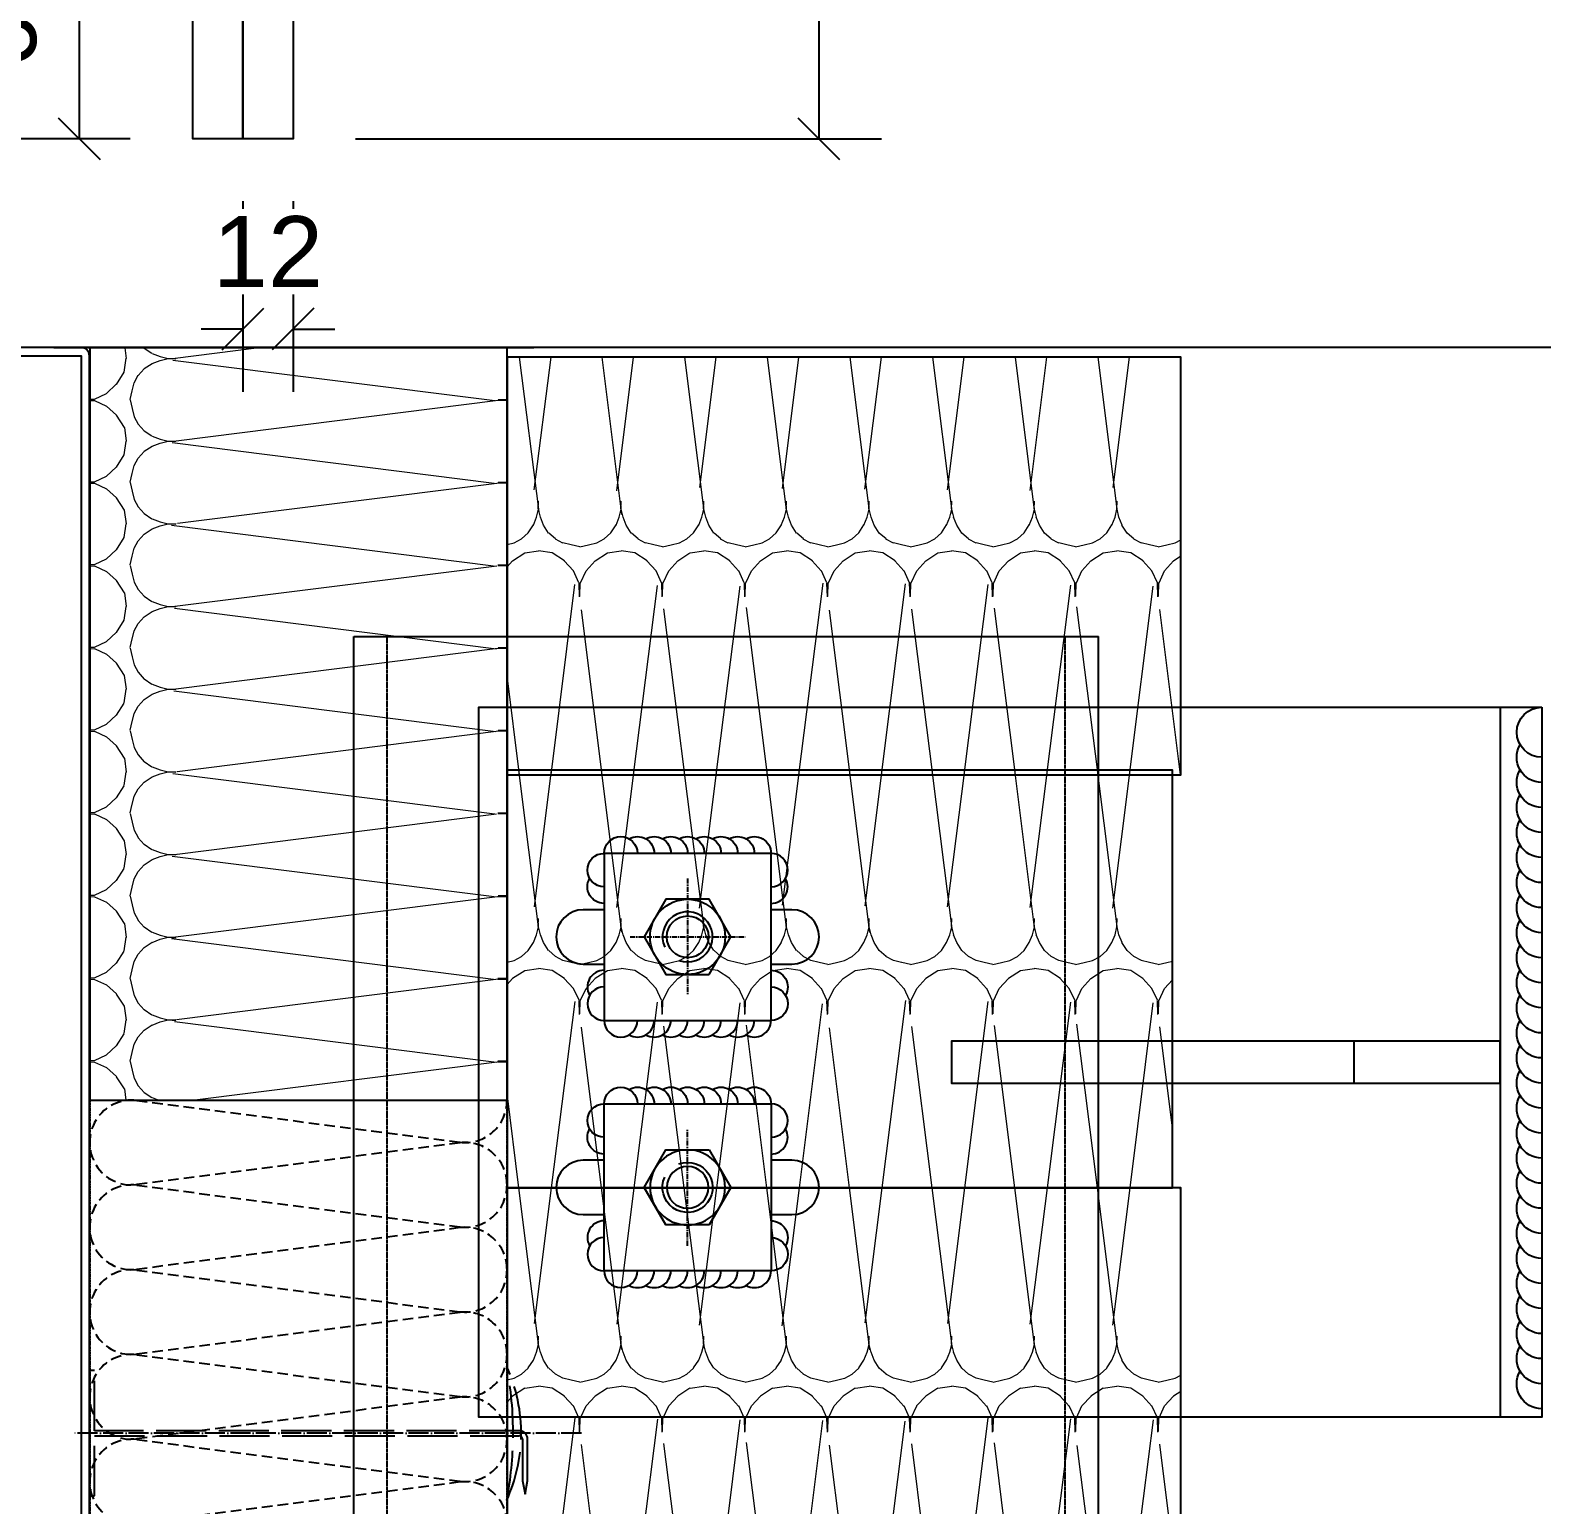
# Model space of a CAD drawing. Header units: millimetres. Extents: x 0 to 119933, y -45162 to 41221.
# Drawn here: x 32776.7 to 33138.9, y 4071.3 to 4424.4 of the extents above; entities that cross this region are included whole.
import ezdxf
from ezdxf.xclip import XClip

# ---------------------------------------------------------------- set-up
doc = ezdxf.new("R2010")
doc.units = ezdxf.units.MM
doc.header["$XCLIPFRAME"] = 0
for name, pattern in [('ACAD_ISO02W100', [15, 12, -3]), ('ACAD_ISO04W100', [30, 24, -3, 0, -3]), ('CENTER', [2, 1.25, -0.25, 0.25, -0.25]), ('DASH', [0.35, 0.25, -0.1]), ('HIDDEN', [0.375, 0.25, -0.125])]:
    doc.linetypes.add(name, pattern=pattern)
doc.layers.get('DEFPOINTS').update_dxf_attribs({"color": 166})
for name, color, linetype in [('AIX', 9, 'CENTER'), ('F-Alum', 4, 'Continuous'), ('F-Bolt', 32, 'Continuous'), ('F-steel', 3, 'Continuous'), ('F_ALUM', 4, 'Continuous'), ('F_CONC', 7, 'Continuous'), ('F_DASH', 8, 'ACAD_ISO02W100'), ('F_INSU', 8, 'Continuous'), ('F_STEL', 3, 'Continuous'), ('Hatch', 8, 'Continuous'), ('INSUL', 8, 'Continuous'), ('SC', 6, 'Continuous'), ('WELDING VW', 8, 'Continuous')]:
    doc.layers.add(name, color=color, linetype=linetype)
doc.styles.add('Arial', font='arial.ttf')
doc.dimstyles.new('10x of Arup4', dxfattribs={"dimscale": 10, "dimtxt": 1.7, "dimasz": 1, "dimexe": 1.5, "dimexo": 1.5, "dimgap": 1, "dimtad": 1, "dimdec": 1, "dimdsep": 46, "dimtxsty": 'Arial', "dimblk": 'OBLIQUE', "dimcen": 0, "dimclrd": 1, "dimclre": 1, "dimclrt": 7, "dimadec": 0, "dimazin": 0, "dimtfac": 1, "dimtdec": 1, "dimtix": 1, "dimtofl": 0, "dimtmove": 2, "dimatfit": 3, "dimfxl": 5, "dimtfill": 1, "dimtolj": 1, "dimtzin": 0, "dimlwd": -1, "dimlwe": -1, "dimarcsym": 0})
pattern_1 = [(171.78891, (53.300008, 199.047619), (-673.2017241561263, 100.0000024861343), [3.334189, -696.8453999999999]), (146.908661, (56.22287299999999, 197.142857), (-158.400404383208, 100.0000013838884), [3.488733, -729.14512]), (132.32733, (58.39145, 194.761905), (-178.2004572863525, 199.9999991336096), [3.220506, -673.0858000000001]), (114.796992, (59.71145300000001, 191.904762), (-39.60010136608867, 99.99999941106627), [3.147328, -327.32212]), (91.62022409999996, (59.805739, 188.571429), (-19.80005000361191, 599.9999997105077), [3.334667, -696.9453000000001]), (82.82482490000001, (50.094286, 111.428571), (138.6003494418545, 1099.99999703413), [77.75173799999999, -16250.113]), (97.17517500000001, (69.705765, 111.428571), (-138.6003524828371, 1099.999996651516), [77.75173799999999, -16250.113]), (88.37977579999999, (59.994311, 188.571429), (19.80004305400807, 599.9999999021459), [3.334667, -696.9453000000001]), (65.203007, (60.088597, 191.904762), (39.60010129581894, 99.99999955872296), [3.147327999999999, -327.32212]), (47.67266910000001, (61.408601, 194.761905), (178.2004567313952, 199.9999997012696), [3.220506, -673.0858000000001]), (33.09133830000001, (63.577178, 197.142857), (158.4004028750618, 100.0000036376688), [3.488733, -729.14512]), (8.211089519999998, (66.50004200000001, 199.047619), (673.2017245654226, 99.99999981557866), [3.334189, -696.8453999999999]), (87.16616460000002, (50, 109.52381), (19.80004178584671, 300.0000003017782), [1.907094, -398.5826499999999]), (103.901385, (50.47143, 107.619048), (-79.20020264660533, 299.9999996283441), [1.962234, -410.1069900000001]), (111.603615, (51.225717, 105.714286), (-19.80005052895802, 99.99999996627346), [2.048675, -105.50674]), (122.761347, (52.451435, 103.809524), (-59.40015357165495, 99.99999895630117), [2.265061, -473.39773]), (138.290552, (54.054296, 102.380952), (-118.8003028617563, 100.0000020556398), [2.147087, -448.74108]), (152.003514, (55.845729, 101.428571), (-178.2004575064848, 99.99999862560198), [2.028857, -424.0311900000002]), (166.477202, (57.825734, 100.952381), (-396.0010138359246, 100.0000032088846), [2.036462, -425.6205499999999]), (167.070755, (59.900025, 100.47619), (-415.8010658158154, 99.99999981188667), [2.128248, -444.80388]), (12.9292444, (59.900025, 100.47619), (415.8010659680223, 99.99999935621649), [2.128248, -444.80388]), (13.5227975, (61.97431599999999, 100.952381), (396.0010147085893, 99.99999975312382), [2.036462, -425.6205499999999]), (27.99648529999999, (63.954321, 101.428571), (198.0005052749504, 100.0000036439555), [2.028857, -424.0311900000001]), (41.70944699999999, (65.74575499999999, 102.380952), (118.8003019456718, 100.0000029682972), [2.147087, -448.7410799999999]), (57.23865219999999, (67.34861599999999, 103.809524), (198.0005044485324, 300.0000016678519), [2.265060999999999, -473.3977299999999]), (68.396384, (68.574333, 105.714286), (19.80005041478078, 100.0000003570638), [2.048675, -105.50674]), (76.098615, (69.328621, 107.619048), (19.80005075413857, 99.99999951570958), [1.962234, -410.1069899999999]), (92.83383529999998, (69.800051, 109.52381), (-19.80005025124201, 299.9999998913794), [1.907094000000001, -398.5826500000001])]

# ---------------------------------------------------------------- blocks, each defined once
blk = doc.blocks.new('A$C5AE06ED4')
at = {"color": 251, "linetype": 'ACAD_ISO04W100', "ltscale": 0.2}
blk.add_line((0, 117.8808603771031), (0, -3.934955958160572), dxfattribs=at)
for points in [[(0.6000000000058208, 101.5349159892648, -0.04609666294012896), (16.01350675940921, 100, 0.1031155020331127), (0.6000000000058208, 103.4630420368048, 0.1109549113700525), (-16.01350675940921, 100, -0.04966843195851126)], [(1.399999999994179, 103.7935317396186), (11.38023034474463, 103.7935317396186), (14.60209416615544, 104.3935317396536), (11.38023034474463, 104.9935317396303), (1.399999999994179, 104.9935317396303, 0.4142135623730918), (-0.6000000000058208, 102.9935317396303), (-0.6000000000058208, 1.200000000011642), (-15, 1.200000000011642), (-15, 0), (15, 0), (15, 1.200000000011642), (0.6000000000058208, 1.200000000011642), (0.6000000000058208, 102.9935317396303, -0.4142135623730944)]]:
    blk.add_lwpolyline(points, format="xyb", close=True)
blk = doc.blocks.new('*U372')
at = {"layer": 'AIX'}
for p, q in [((-1.4210854715202e-14, -13.78460969082656), (-1.4210854715202e-14, 13.7846096908265)), ((-14.00000000000001, 0), (13.99999999999999, 0))]:
    blk.add_line(p, q, dxfattribs=at)
at = {"layer": 'SC'}
blk.add_lwpolyline([(8.999999999999986, 5.196152422706604), (-1.4210854715202e-14, 10.39230484541324), (-9.000000000000014, 5.196152422706604), (-9.000000000000014, -5.19615242270666), (-1.4210854715202e-14, -10.39230484541329), (8.999999999999986, -5.19615242270666)], close=True, dxfattribs=at)
for centre, radius in [((-1.4210854715202e-14, 0), 8.999999999999975), ((-1.4210854715202e-14, -2.842170943040401e-14), 5)]:
    blk.add_circle(centre, radius, dxfattribs=at)
blk.add_arc((-1.4210854715202e-14, -2.842170943040401e-14), 6, 339.9386751139761, 294.2424867200839, dxfattribs=at)
blk = doc.blocks.new('*U373')
at = {"layer": 'WELDING VW'}
for centre, end in [((4, -4.996003610813204e-16), 180), ((8, -4.996003610813204e-16), 120)]:
    blk.add_arc(centre, 4, 0, end, dxfattribs=at)
blk = doc.blocks.new('*U374')
at = {"layer": 'WELDING VW'}
for centre, start in [((4, 4.996003610813204e-16), 180), ((8, 4.996003610813204e-16), 240), ((12, 4.996003610813204e-16), 240), ((16, 4.996003610813204e-16), 240), ((20, 4.996003610813204e-16), 240), ((24, 4.996003610813204e-16), 240), ((28, 4.996003610813204e-16), 240), ((32, 4.996003610813204e-16), 240), ((36, 4.996003610813204e-16), 240)]:
    blk.add_arc(centre, 4, start, 0, dxfattribs=at)
blk = doc.blocks.new('*U86')
at = {"layer": 'WELDING VW'}
for centre, end in [((4, -4.996003610813204e-16), 180), ((8, -4.996003610813204e-16), 120), ((12, -4.996003610813204e-16), 120), ((16, -4.996003610813204e-16), 120), ((20, -4.996003610813204e-16), 120), ((24, -4.996003610813204e-16), 120), ((28, -4.996003610813204e-16), 120), ((32, -4.996003610813204e-16), 120), ((36, -4.996003610813204e-16), 120), ((40, -4.996003610813204e-16), 120), ((44, -4.996003610813204e-16), 120), ((48, -4.996003610813204e-16), 120), ((52, -4.996003610813204e-16), 120), ((56, -4.996003610813204e-16), 120), ((60, -4.996003610813204e-16), 120), ((64, -4.996003610813204e-16), 120), ((68, -4.996003610813204e-16), 120), ((72, -4.996003610813204e-16), 120), ((76, -4.996003610813204e-16), 120), ((80, -4.996003610813204e-16), 120), ((84, -4.996003610813204e-16), 120), ((88, -4.996003610813204e-16), 120), ((92, -4.996003610813204e-16), 120), ((96, -4.996003610813204e-16), 120), ((100, -4.996003610813204e-16), 120), ((104, -4.996003610813204e-16), 120), ((108, -4.996003610813204e-16), 120)]:
    blk.add_arc(centre, 4, 0, end, dxfattribs=at)
blk = doc.blocks.new('is')
at = {"color": 8, "linetype": 'HIDDEN'}
blk.add_lwpolyline([(2, 0, 0.4517184411411627), (1.007969270657643, -1.125996158832205), (1.992030729342357, -8.874003841167799, -1.135041612651112), (0.00796927065764308, -8.874003841167793), (0.9920307293423569, -1.125996158832205, 0.4517184411411628), (0, 0)], format="xyb", dxfattribs=at)
blk = doc.blocks.new('*U80')
at = {"layer": 'INSUL', "lineweight": 0}
h = blk.add_hatch(dxfattribs=at)
h.set_pattern_fill('岩棉', color=256, scale=100, style=0, pattern_type=2)
h.set_pattern_definition(pattern_1)
h.paths.add_polyline_path([(0, 0), (180.1364785816777, 0), (180.1364785816777, 100), (0, 100)])
at = {"layer": 'INSUL'}
blk.add_lwpolyline([(0, 0), (180.1364785816777, 0), (180.1364785816777, 100), (0, 100)], close=True, dxfattribs=at)
blk = doc.blocks.new('*U89')
at = {"layer": 'INSUL', "lineweight": 0}
h = blk.add_hatch(dxfattribs=at)
h.set_pattern_fill('岩棉', color=256, scale=100, style=0, pattern_type=2)
h.set_pattern_definition(pattern_1)
h.paths.add_polyline_path([(0, 0), (161.4520732287201, 0), (161.4520732287201, 100), (0, 100)])
at = {"layer": 'INSUL'}
blk.add_lwpolyline([(0, 0), (161.4520732287201, 0), (161.4520732287201, 100), (0, 100)], close=True, dxfattribs=at)
blk = doc.blocks.new('*U91')
at = {"layer": 'INSUL', "lineweight": 0}
h = blk.add_hatch(dxfattribs=at)
h.set_pattern_fill('岩棉', color=256, scale=100, style=0, pattern_type=2)
h.set_pattern_definition(pattern_1)
h.paths.add_polyline_path([(0, 0), (161.4520732287201, 0), (161.4520732287201, 100), (0, 100)])
at = {"layer": 'INSUL'}
blk.add_lwpolyline([(0, 0), (161.4520732287201, 0), (161.4520732287201, 100), (0, 100)], close=True, dxfattribs=at)
blk = doc.blocks.new('*U92')
at = {"layer": 'INSUL', "lineweight": 0}
h = blk.add_hatch(dxfattribs=at)
h.set_pattern_fill('岩棉', color=256, scale=100, style=0, pattern_type=2)
h.set_pattern_definition(pattern_1)
h.paths.add_polyline_path([(0, 0), (159.4444201896549, 0), (159.4444201896549, 100), (0, 100)])
at = {"layer": 'INSUL'}
blk.add_lwpolyline([(0, 0), (159.4444201896549, 0), (159.4444201896549, 100), (0, 100)], close=True, dxfattribs=at)
blk = doc.blocks.new('_OBLIQUE')
at = {"color": 0, "linetype": 'ByBlock'}
blk.add_line((-0.5, -0.5), (0.5, 0.5), dxfattribs=at)
blk = doc.blocks.new('*D167')
at = {"color": 1, "linetype": 'Continuous', "transparency": 16777216}
for p, q in [((-125, -27), (-125, -78.79401512187769)), ((125, -27), (125, -78.79401512187769)), ((-125, -63.79401512187769), (125, -63.79401512187769))]:
    blk.add_line(p, q, dxfattribs=at)
at = {"layer": 'DEFPOINTS', "color": 0, "transparency": 16777216}
for p in [(-125, -12, 0.02603520313149121), (125, -12, 0.02603520313149121), (125, -63.79401512187769)]:
    blk.add_point(p, dxfattribs=at)
at = {"color": 1, "transparency": 16777216, "xscale": 10, "yscale": 10, "zscale": 10, "rotation": 180}
blk.add_blockref('_OBLIQUE', (-125, -63.79401512187769), dxfattribs=at)
at = {"color": 1, "transparency": 16777216, "xscale": 10, "yscale": 10, "zscale": 10}
blk.add_blockref('_OBLIQUE', (125, -63.79401512187769), dxfattribs=at)
at = {"color": 7, "transparency": 16777216, "insert": (1.143804238446476e-15, -45.11427433060894), "char_height": 17, "attachment_point": 5, "style": 'Arial', "bg_fill": 3, "box_fill_scale": 1.1, "bg_fill_color": 256, "bg_fill_true_color": 13158600, "bg_fill_transparency": 0}
blk.add_mtext('\\A1;250', dxfattribs=at)
blk = doc.blocks.new('*D168')
at = {"color": 1, "linetype": 'Continuous', "transparency": 16777216}
for p, q in [((140.0000000000001, -6.766444582670174e-06), (196.9649286593122, -6.766444573509515e-06)), ((181.9649286593122, -6.766444575921699e-06), (181.9649286593122, -200.0000000000001)), ((71.00000000000003, -200.0000000000001), (196.9649286593123, -200.0000000000001))]:
    blk.add_line(p, q, dxfattribs=at)
at = {"layer": 'DEFPOINTS', "color": 0, "transparency": 16777216}
for p in [(125.0000000000001, -6.766444585082357e-06, 0.02603520313149121), (56.00000000000003, -200.0000000000001, 0.02603520313149121), (181.9649286593122, -200.0000000000001)]:
    blk.add_point(p, dxfattribs=at)
at = {"color": 1, "transparency": 16777216, "xscale": 10, "yscale": 10, "zscale": 10}
for p, rotation in [((181.9649286593122, -6.766444575921699e-06), 90), ((181.9649286593122, -200.0000000000001), 270)]:
    blk.add_blockref('_OBLIQUE', p, dxfattribs=dict(at, rotation=rotation))
at = {"color": 7, "transparency": 16777216, "insert": (163.2851878680434, -100.0000033832223), "char_height": 17, "attachment_point": 5, "rotation": 90, "style": 'Arial', "bg_fill": 3, "box_fill_scale": 1.1, "bg_fill_color": 256, "bg_fill_true_color": 13158600, "bg_fill_transparency": 0}
blk.add_mtext('\\A1;200', dxfattribs=at)
blk = doc.blocks.new('*D169')
at = {"color": 1, "linetype": 'Continuous', "transparency": 16777216}
for p, q in [((17.00000000000001, -140.0000000000001), (-10.25025633065526, -140.0000000000001)), ((4.749743669344741, -140.0000000000001), (4.749743669344754, -200.0000000000001)), ((17.00000000000001, -200.0000000000001), (-10.25025633065525, -200.0000000000001))]:
    blk.add_line(p, q, dxfattribs=at)
at = {"layer": 'DEFPOINTS', "color": 0, "transparency": 16777216}
for p in [(32.00000000000001, -140.0000000000001, 0.02603520313149121), (4.749743669344754, -200.0000000000001), (32.00000000000001, -200.0000000000001, 0.02603520313149121)]:
    blk.add_point(p, dxfattribs=at)
at = {"color": 1, "transparency": 16777216, "xscale": 10, "yscale": 10, "zscale": 10}
for p, rotation in [((4.749743669344741, -140.0000000000001), 90), ((4.749743669344754, -200.0000000000001), 270)]:
    blk.add_blockref('_OBLIQUE', p, dxfattribs=dict(at, rotation=rotation))
at = {"color": 7, "transparency": 16777216, "insert": (-13.92999712192406, -170.0000000000001), "char_height": 17, "attachment_point": 5, "rotation": 90, "style": 'Arial', "bg_fill": 3, "box_fill_scale": 1.1, "bg_fill_color": 256, "bg_fill_true_color": 13158600, "bg_fill_transparency": 0}
blk.add_mtext('\\A1;60', dxfattribs=at)
blk = doc.blocks.new('*D170')
at = {"color": 1, "linetype": 'Continuous', "transparency": 16777216}
for p, q in [((44, -215), (43.99999999999999, -260.5854069971815)), ((56, -215), (55.99999999999999, -260.5854069971815)), ((44, -245.5854069971815), (34, -245.5854069971815)), ((56, -245.5854069971815), (66, -245.5854069971815))]:
    blk.add_line(p, q, dxfattribs=at)
at = {"layer": 'DEFPOINTS', "color": 0, "transparency": 16777216}
for p in [(44, -200, 0.02603520313149121), (56, -200, 0.02603520313149121), (56, -245.5854069971815)]:
    blk.add_point(p, dxfattribs=at)
at = {"color": 1, "transparency": 16777216, "xscale": 10, "yscale": 10, "zscale": 10}
blk.add_blockref('_OBLIQUE', (44, -245.5854069971815), dxfattribs=at)
at = {"color": 1, "transparency": 16777216, "xscale": 10, "yscale": 10, "zscale": 10, "rotation": 180}
blk.add_blockref('_OBLIQUE', (56, -245.5854069971815), dxfattribs=at)
at = {"color": 7, "transparency": 16777216, "insert": (50, -227.050618456936), "char_height": 17, "attachment_point": 5, "style": 'Arial', "bg_fill": 3, "box_fill_scale": 1.1, "bg_fill_color": 256, "bg_fill_true_color": 13158600, "bg_fill_transparency": 0}
blk.add_mtext('\\A1;12', dxfattribs=at)
blk = doc.blocks.new('A$C29073de8')
for points in [[(-125, 0), (125, 0), (125, -12), (-125, -12)], [(-56, 0), (-44, 0), (-44, -200), (-56, -200)], [(44, 0), (56, 0), (56, -200), (44, -200)], [(-68, -140), (-56, -140), (-56, -200), (-68, -200)], [(32, -140), (44, -140), (44, -200), (32, -200)]]:
    blk.add_lwpolyline(points, close=True)
dim = blk.add_linear_dim(base=(125, -63.79401512187769, -0.02603520313149121), p1=(-125, -12), p2=(125, -12), dimstyle='10x of Arup4', override={"dimarcsym": 1})
dim.commit()
dim.dimension.update_dxf_attribs({"geometry": '*D167', "text_midpoint": (1.143804238446476e-15, -45.11427433060894, -0.02603520313149121)})
dim = blk.add_linear_dim(base=(4.749743669344754, -200.0000000000001, -0.02603520313149121), p1=(32, -140), p2=(32, -200), angle=90, dimstyle='10x of Arup4', override={"dimarcsym": 1})
dim.commit()
dim.dimension.update_dxf_attribs({"geometry": '*D169', "text_midpoint": (-13.92999712192406, -170.0000000000001, -0.02603520313149121)})
dim = blk.add_linear_dim(base=(181.9649286593122, -200.0000000000001, -0.02603520313149121), p1=(125, -6.766444585082354e-06), p2=(56, -200), angle=90, dimstyle='10x of Arup4', override={"dimarcsym": 1})
dim.commit()
dim.dimension.update_dxf_attribs({"geometry": '*D168', "text_midpoint": (163.2851878680434, -100.0000033832223, -0.02603520313149121)})
dim = blk.add_linear_dim(base=(56, -245.5854069971815, -0.02603520313149121), p1=(44, -200), p2=(56, -200), dimstyle='10x of Arup4', override={"dimarcsym": 1})
dim.commit()
dim.dimension.update_dxf_attribs({"geometry": '*D170', "text_midpoint": (50, -227.050618456936, -0.02603520313149121)})

msp = doc.modelspace()

# ---------------------------------------------------------------- linework, layer by layer
at = {"layer": 'F-Alum', "color": 8, "linetype": 'DASH'}
for points, elevation in [([(32862.23161892386, 3248.712704845803), (32862.23161892226, 4279.251017748012)], -0.665965746550742), ([(33024.70848047631, 3248.712704845803), (33024.70848047471, 4279.251017748012)], 0.1006544763972422)]:
    msp.add_lwpolyline(points, dxfattribs=dict(at, elevation=elevation))
at = {"layer": 'F-steel', "ltscale": 10}
for p, q in [((32854.23161892203, 4279.251017748012, 1.012859054080837), (33032.70848047489, 4279.251017748012, 1.012859054080837)), ((33128.89054357336, 4262.330166080513, 1.611961511100871), (33128.89054357336, 4092.330166080513, 1.611961511100871))]:
    msp.add_line(p, q, dxfattribs=at)
at = {"layer": 'F-steel', "elevation": 0.8596676767450315}
msp.add_lwpolyline([(32782.406817952, 4348.474947168969), (32897.406817952, 4348.474947168969)], dxfattribs=at)
at = {"layer": 'F-steel', "ltscale": 10}
for points, elevation in [([(32854.23161892362, 3248.712704845803), (32854.23161892203, 4279.251017748012)], -0.665965746550742), ([(33032.70848047648, 3248.712704845803), (33032.70848047489, 4279.251017748012)], 0.1006544763972422), ([(33138.89054357336, 4262.330166080513), (33138.89054357336, 4092.330166080513), (32884.23428506125, 4092.330166080513), (32884.23428506125, 4262.330166080513), (33138.89054357336, 4262.330166080513)], 1.049245686815055)]:
    msp.add_lwpolyline(points, dxfattribs=dict(at, elevation=elevation))
at = {"layer": 'F-steel', "ltscale": 10, "elevation": 3.261758622798844}
for points in [[(32914.23428506125, 4227.330166080513), (32914.23428506125, 4187.330166080513), (32954.23428506125, 4187.330166080513), (32954.23428506125, 4227.330166080513)], [(32914.23428506125, 4127.330166080513), (32914.23428506125, 4167.330166080513), (32954.23428506125, 4167.330166080513), (32954.23428506125, 4127.330166080513)]]:
    msp.add_lwpolyline(points, close=True, dxfattribs=at)
at = {"layer": 'F-steel', "ltscale": 10, "elevation": 1.049245686815055}
for points in [[(32914.23428506125, 4213.830166080513), (32909.23428506125, 4213.830166080513, 0.9999999999999999), (32909.23428506125, 4200.830166080513), (32914.23428506125, 4200.830166080513)], [(32954.23428506125, 4200.830166080513), (32959.23428506125, 4200.830166080513, 0.9999999999999999), (32959.23428506125, 4213.830166080513), (32954.23428506125, 4213.830166080513)], [(32914.23428506125, 4153.830166080513), (32909.23428506125, 4153.830166080513, 0.9999999999999999), (32909.23428506125, 4140.830166080513), (32914.23428506125, 4140.830166080513)], [(32954.23428506125, 4140.830166080513), (32959.23428506125, 4140.830166080513, 0.9999999999999999), (32959.23428506125, 4153.830166080513), (32954.23428506125, 4153.830166080513)]]:
    msp.add_lwpolyline(points, format="xyb", dxfattribs=at)
at = {"layer": 'F_ALUM', "elevation": 0.2969518524737598}
msp.add_lwpolyline([(32791.00286421221, 3133.006622929953), (32790.90245069028, 4346.47527863264, 0.414213562373095), (32788.90245069028, 4348.47527863264), (32727.9502423316, 4348.47527863264, 0.1989123673787665), (32726.53602876922, 4347.889492195024), (32718.05074739497, 4339.404210820835), (32719.46496095735, 4337.989997258451), (32727.9502423316, 4346.47527863264), (32788.90245069028, 4346.47527863264), (32789.00286421221, 3131.006622929953)], format="xyb", dxfattribs=at)
at = {"layer": 'F_CONC', "color": 5}
msp.add_line((33230.91174239285, 4348.470439749966, 0.8596676767450315), (32344.10736285702, 4348.481945509605, 0.8596676767450315), dxfattribs=at)
at = {"layer": 'F_CONC', "color": 5, "elevation": 0.8596676767450315}
msp.add_lwpolyline([(33799.22831644688, 4348.474701678754), (33067.69990036153, 4348.474701801327), (33067.69990036153, 4348.474701801327), (33067.69990036153, 4348.474701801327), (33067.69990036153, 4348.474701801327), (33067.69990036153, 4348.474701801327), (32310.11021354795, 4348.476165599913)], dxfattribs=at)
at = {"layer": 'F_INSU', "color": 8, "linetype": 'HIDDEN', "elevation": 0.02205573957008289}
msp.add_lwpolyline([(32840.93221622659, 3148.47077774019), (32890.97995409631, 3148.470777740161), (32890.98030195077, 4348.361980145954), (32790.98030195077, 4348.361980145954), (32790.97995409631, 3132.888892359403), (32840.93221594737, 3132.987462458533)], close=True, dxfattribs=at)
at = {"layer": 'F_STEL'}
msp.add_line((33093.89054357336, 4182.330166080513, 1.611961511100871), (33093.89054357336, 4172.330166080513, 1.611961511100871), dxfattribs=at)
at = {"layer": 'F_STEL', "elevation": 0.8596676763957856}
msp.add_lwpolyline([(33128.89054357336, 4182.330166080513), (32997.45689305279, 4182.330166080513), (32997.45689305279, 4172.330166080513), (33128.89054357336, 4172.330166080513)], close=True, dxfattribs=at)

# ---------------------------------------------------------------- block references
at = {"layer": 'F-Bolt', "rotation": 270}
msp.add_blockref('*U372', (32934.23428506125, 4207.330166080513, 1.049245686815055), dxfattribs=at)
at = {"layer": 'F-Bolt', "xscale": -1, "rotation": 270}
msp.add_blockref('*U372', (32934.23428506125, 4147.330166080513, 1.049245686815055), dxfattribs=at)
at = {"layer": 'F_DASH', "rotation": 270}
msp.add_blockref('A$C5AE06ED4', (32790.90210283583, 4088.445433879225, 0.2969518524010071), dxfattribs=at)
at = {"layer": 'Hatch', "xscale": -1.500000000000028, "yscale": 1.500000000000028, "zscale": 1.500000000000007, "rotation": 90}
msp.add_blockref('*U86', (33138.89054357336, 4262.330166080513, 1.611961511100871), dxfattribs=at)
at = {"layer": 'Hatch', "xscale": -1}
for name, p, rotation in [('*U374', (32914.23428506125, 4227.330166080513, 1.049245686815055), 180), ('*U373', (32914.23428506125, 4227.330166080513, 1.049245686815055), 90), ('*U373', (32954.23428506125, 4187.330166080513, 1.049245686815055), 270), ('*U374', (32914.23428506125, 4167.330166080513, 1.049245686815055), 180), ('*U373', (32914.23428506125, 4167.330166080513, 1.049245686815055), 90), ('*U373', (32954.23428506125, 4127.330166080513, 1.049245686815055), 270)]:
    msp.add_blockref(name, p, dxfattribs=dict(at, rotation=rotation))
at = {"layer": 'Hatch'}
for p, rotation in [((32954.23428506125, 4227.330166080513, 1.049245686815055), 270), ((32914.23428506125, 4187.330166080513, 1.049245686815055), 90), ((32954.23428506125, 4167.330166080513, 1.049245686815055), 270), ((32914.23428506125, 4127.330166080513, 1.049245686815055), 90)]:
    msp.add_blockref('*U373', p, dxfattribs=dict(at, rotation=rotation))
for p in [(32914.23428506125, 4187.330166080513, 1.049245686815055), (32914.23428506125, 4127.330166080513, 1.049245686815055)]:
    msp.add_blockref('*U374', p, dxfattribs=at)
at = {"layer": 'INSUL', "ltscale": 18000, "extrusion": (6.097445596511961e-10, -8.387207337774503e-10, -1), "xscale": -1, "rotation": 90}
msp.add_blockref('*U80', (-32790.98030195078, 4348.361980145936, -0.02203939250958886), dxfattribs=at)
at = {"layer": 'INSUL', "ltscale": 18000, "extrusion": (8.387207337774513e-10, 6.097445596511965e-10, -1), "xscale": -1}
for name, p in [('*U91', (-32890.97995409516, 4246.163387560926, 4.219953290655974)), ('*U92', (-32890.97995409678, 4147.255087094783, 2.845473193647103)), ('*U89', (-32890.97995409521, 4047.255087094783, 2.845473193647104))]:
    msp.add_blockref(name, p, dxfattribs=at)
at = {"layer": 'INSUL'}
ref = msp.add_blockref('is', (32890.98030195077, 4168.227317013644, 0.5847715638413546), dxfattribs=dict(at, xscale=10.15138086831162, yscale=10, zscale=10.15138086831162, rotation=270, row_count=1, column_count=51, row_spacing=0, column_spacing=20.30276173662324))
XClip(ref).set_block_clipping_path([(100.4650477030782, -5.00477378697542), (100.4650477030782, 7.275957614183426e-12), (0, 7.275957614183426e-12), (0, -9.999999999992724), (102, -9.999999999992724), (101.99028998119775, -5.0047738148932694)])

# ---------------------------------------------------------------- next in the draw order: block references
at = {"layer": 'F_STEL'}
msp.add_blockref('A$C29073de8', (32783.70308040251, 4598.474709000155), dxfattribs=at)

doc.saveas('drawing.dxf')
